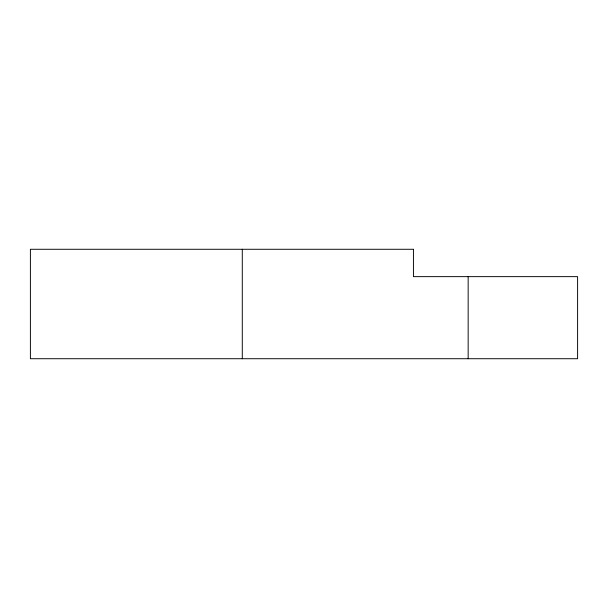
<?xml version="1.0" encoding="UTF-8"?>
<svg xmlns="http://www.w3.org/2000/svg" width="608" height="608" viewBox="0 0 608 608"><rect width="100%" height="100%" fill="white"/><g stroke="black" fill="none" stroke-linecap="round" stroke-linejoin="round"><path stroke-width="0.91" d="M468.16 276.64L468.16 358.72M242.288 249.28L242.288 358.72M413.44 249.28L30.4 249.28L30.4 358.72L577.6 358.72L577.6 276.64L413.44 276.64L413.44 249.28"/></g></svg>
